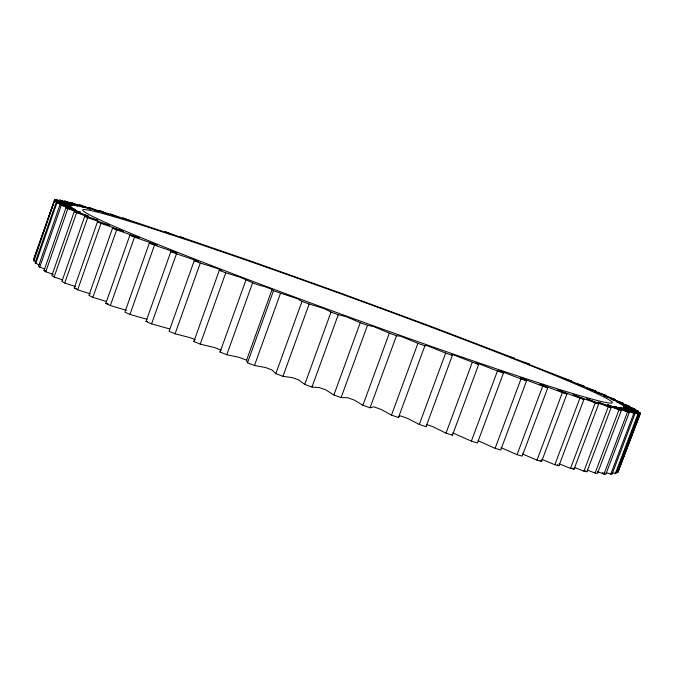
<?xml version="1.0" encoding="UTF-8"?>
<svg xmlns="http://www.w3.org/2000/svg" width="674" height="674" viewBox="0 0 674 674"><rect width="100%" height="100%" fill="white"/><g stroke="black" fill="none" stroke-linecap="round" stroke-linejoin="round"><path stroke-width="1.01" d="M54.67 199.833L33.97 258.664L54.67 199.833L70.939 205.418L71.41 205.402L56.052 199.664L73.862 205.469L59.43 200.018L60.525 200.212L77.931 206.143L64.46 201.012L65.951 201.349L83.509 207.373L71.023 202.588L90.51 209.176L78.993 204.711L81.175 205.317L98.792 211.476L88.26 207.339L90.746 208.064L108.244 214.239L98.707 210.44L101.471 211.282L118.776 217.424L110.224 213.97L130.284 221.013L122.719 217.904L169.772 233.802L165.071 231.713L168.854 232.977L184.331 238.655L180.522 236.894L251.368 261.259L340.741 293.131L430.45 326.199L514.195 358.18L510.479 357.212L525.821 362.73L529.587 364.213L524.979 362.915L571.754 381.113L564.399 378.78L584.198 386.244L575.807 383.54L592.935 389.909L595.69 391.072L586.313 387.988L603.626 394.475L606.111 395.554L595.757 392.091L613.188 398.671L615.37 399.648L604.039 395.807L623.349 403.322L611.065 399.101L628.446 405.773L629.946 406.515L616.693 401.94L633.914 408.587L635.034 409.202L620.83 404.24L637.798 410.854L638.497 411.325L623.374 405.984L640.216 412.833L618.328 470.545M54.442 199.967L70.728 206.168L54.459 200.667L33.7 260.198L33.852 260.796L36.354 261.731M33.852 260.796L54.459 200.667M54.712 200.987L72.152 207.55L56.228 202.225L35.065 262.894L39.202 264.958M35.714 263.686L56.978 202.731L56.228 202.225M56.978 202.731L75.496 209.639L60.053 204.551L38.477 266.356L44.181 268.951M39.656 267.334L61.334 205.25L60.053 204.551M53.33 274.394L45.765 271.774L44.046 270.594L66.035 207.659L80.846 212.478L61.334 205.25M45.765 271.774L67.863 208.552L66.035 207.659M67.863 208.552L88.311 216.068L74.241 211.569L51.831 275.632L54.114 276.997L62.8 279.946M54.114 276.997L76.625 212.664L74.241 211.569M76.625 212.664L97.882 220.398L84.722 216.287L61.89 281.454L64.738 283.013L75.48 286.56M64.738 283.013L87.679 217.584L84.722 216.287M90.375 293.872L77.67 289.803L74.25 288.042L97.494 221.822L109.576 225.478L87.679 217.584M77.67 289.803L101.024 223.313L97.494 221.822M101.024 223.313L123.393 231.308L112.558 228.149L88.901 295.389L92.886 297.327L106.425 301.531M92.886 297.327L116.644 229.842L112.558 228.149M126.417 310.369L110.342 305.549L105.801 303.443L129.863 235.243L139.282 237.838L116.644 229.842M110.342 305.549L134.497 237.122L129.863 235.243M134.497 237.122L157.185 245.058L149.333 243.078L124.892 312.163L129.947 314.421L146.983 319.308M129.947 314.421L154.481 245.125L149.333 243.078M169.174 328.786L151.583 323.857L146.039 321.473L170.842 251.579L177.051 252.961L154.481 245.125M151.583 323.857L176.478 253.786L170.842 251.579M176.478 253.786L198.678 261.402L194.23 260.695L169.09 331.288L175.08 333.79L190.287 337.716L195.224 339.662M175.08 333.79L200.304 263.037L215.941 268.041L221.872 270.341L219.294 270.333L193.851 341.524L200.229 344.119L214.896 347.666L221.123 350.219M200.229 344.119L225.748 272.793L239.017 276.913C248.049 280.157 253.626 284.335 264.461 286.526L272.111 289.357L273.467 290.789L297.571 298.801L301.986 301.379L309.155 304.025L324.556 308.743L331.027 312.062L338.272 314.707L346.604 316.797L360.253 322.686L367.498 325.306L373.817 326.646L389.328 333.15L396.481 335.711L400.727 336.275L417.897 343.319L424.873 345.787L427.021 345.585L445.64 353.083L452.364 355.434L451.588 354.221L452.423 354.473L478.65 364.541L452.431 435.202L446.003 433.155L432.624 426.583L426.532 424.527M426.238 426.17L426.027 426.684L419.287 424.46L407.323 418.276L401.055 416.094L400.086 415.858L398.469 417.501L391.484 415.133L381.105 409.413L374.727 407.138L373.657 406.852L370.051 407.77L362.907 405.276L354.246 400.078L347.835 397.736L341.103 397.576L333.874 394.998L325.845 389.867L319.451 387.634L311.961 387.053L304.741 384.407L298.708 379.942L292.289 377.634L282.97 376.319L275.843 373.64L271.875 369.874L265.497 367.532L254.469 365.502L247.51 362.823L246.541 360.312L245.639 359.798L239.38 357.431L226.784 354.726L220.078 352.072L245.799 280.401M226.784 354.726L252.565 282.954M246.583 360.245L272.111 289.357M247.51 362.823L273.467 290.789M254.469 365.502L280.477 293.401M275.843 373.64L301.986 301.379M282.97 376.319L309.155 304.025M304.741 384.407L331.027 312.062M311.961 387.053L338.272 314.707M333.874 394.998L360.253 322.686M341.103 397.576L367.498 325.306M362.907 405.276L389.328 333.15M370.051 407.77L396.481 335.711M391.484 415.133L417.897 343.319M398.469 417.501L424.873 345.787M419.287 424.46L445.64 353.083M426.027 426.684L452.364 355.434M446.003 433.155L472.255 362.342M471.362 441.133L497.454 370.986L503.461 373.025L477.411 442.995L471.362 441.133L452.692 432.893M495.112 448.32L521.002 378.948L526.571 380.81L500.731 449.979L495.112 448.32L478.11 440.729M517.051 454.672L542.696 386.16L547.777 387.82L522.19 456.113L517.051 454.672L501.127 447.688M537.001 460.148L562.377 392.571L566.927 394.029L541.635 461.37L537.001 460.148L522.308 453.888M554.854 464.731L579.91 398.14L583.92 399.396L558.948 465.726L554.854 464.731L541.677 459.255M570.507 468.405L595.226 402.867L598.672 403.903L574.046 469.171L570.507 468.405L559.075 463.771M583.92 471.177L608.268 406.734L611.149 407.559L586.902 471.733L583.92 471.177L574.383 467.411M595.075 473.072L619.035 409.741L621.361 410.356L597.493 473.409L595.075 473.072L587.526 470.157M603.988 474.117L627.545 411.915L629.314 412.328L605.859 474.243L603.988 474.117L597.509 471.674M610.695 474.336L633.846 413.272L635.068 413.491L612.026 474.269L606.238 472.701M615.269 473.788L638 413.853L638.708 413.887L616.078 473.536L612.683 472.862M618.909 468.017L620.021 465.094M616.129 471.926L617.78 472.508L640.3 413.55L624.234 407.138L640.216 412.833M640.3 413.55L617.78 472.508M193.851 341.524L194.331 341.12M146.039 321.473L147.488 321.439M105.801 303.443L108.101 303.772M74.25 288.042L76.238 288.464M44.046 270.594L45.899 271.091M640.089 413.693L622.928 407.686L638.708 413.887M638 413.853L619.751 407.399L635.068 413.491M633.846 413.272L614.612 406.405L629.314 412.328M627.545 411.915L607.375 404.661L621.361 410.356M619.035 409.741L598.057 402.125L611.149 407.559M608.268 406.734L586.624 398.806L598.672 403.903M595.226 402.867L573.085 394.686L583.92 399.396M219.294 270.333L225.748 272.793M579.91 398.14L557.482 389.774L566.927 394.029M194.23 260.695L200.304 263.037M562.377 392.571L539.866 384.087L547.777 387.82M542.696 386.16L520.269 377.651L526.571 380.81M521.002 378.948L498.912 370.473L503.461 373.025M497.454 370.986L475.945 362.637L478.65 364.541M602.303 472.609L604.966 473.839M585.352 470.958L586.902 471.733M571.94 468.068L574.046 469.171M557.288 464.807L558.948 465.726M540.219 460.519L541.635 461.37M452.128 434.511L452.431 435.202M220.053 351.474L220.078 352.072M210.996 265.379A281.799 9.495 20 0 0 612.295 402.774A281.799 9.495 20 0 0 219.244 250.88A281.799 9.495 20 0 0 210.996 265.379"/></g></svg>
